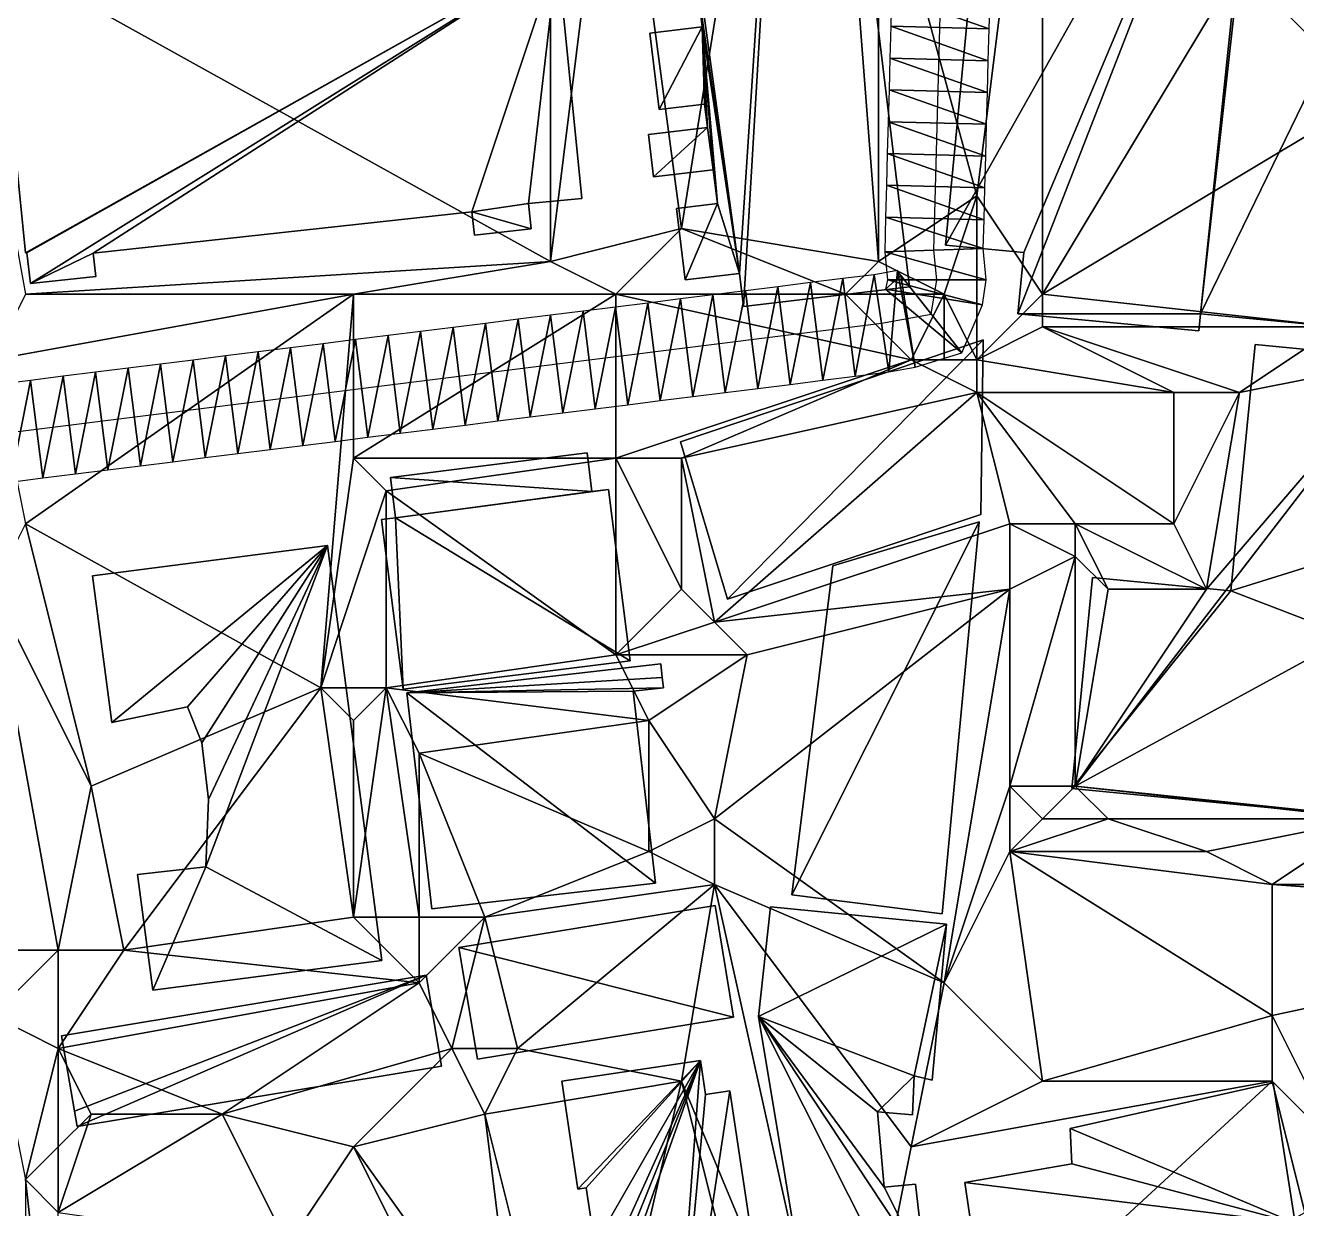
# Model space of a CAD drawing. Header units: metres. Extents: x -1103 to 901, y -902 to 905.
# Drawn here: x -794 to -716.5, y 388.2 to 460.4 of the extents above; entities that cross this region are included whole.
import ezdxf

# ---------------------------------------------------------------- set-up
doc = ezdxf.new("R2010")
doc.units = ezdxf.units.M
for name, color, linetype in [('OSM_BUILDING_FOOTPRINTS', 7, 'CONTINUOUS'), ('OSM_BUILDING_ROOFS', 1, 'CONTINUOUS'), ('OSM_BUILDING_WALLS', 8, 'CONTINUOUS'), ('OSM_ROAD_AXES', 2, 'CONTINUOUS'), ('OSM_ROAD_SURFACE', 9, 'CONTINUOUS'), ('OSM_TERRAIN', 3, 'CONTINUOUS')]:
    doc.layers.add(name, color=color, linetype=linetype)

msp = doc.modelspace()

# ---------------------------------------------------------------- linework, layer by layer
at = {"layer": 'OSM_BUILDING_FOOTPRINTS'}
msp.add_polyline3d([(-753.074, 463.068, 12.078), (-752.743, 460.303, 12.078), (-755.937, 459.927, 12.078), (-755.373, 455.26, 12.078), (-752.599, 455.592, 12.078), (-752.422, 454.165, 12.078), (-756.015, 453.745, 12.078), (-755.705, 451.146, 12.078), (-752.068, 451.578, 12.078), (-751.814, 449.521, 12.078), (-754.312, 449.222, 12.078), (-753.782, 444.865, 12.078), (-750.476, 445.263, 12.078), (-750.233, 443.25, 12.078), (-740.108, 444.456, 12.078), (-746.852, 500.293, 12.078)], dxfattribs=at)
for points in [[(-734.405, 483.439, 12.812), (-718.277, 481.902, 12.812), (-720.012, 463.964, 12.812), (-712.429, 463.245, 12.812), (-714.474, 442.056, 12.812), (-722.367, 442.808, 12.812), (-722.466, 441.758, 12.812), (-733.498, 442.808, 12.812), (-733.144, 446.535, 12.812), (-737.919, 446.988, 12.812), (-734.405, 483.439, 12.812)], [(-795.477, 461.386, 12.479), (-761.564, 464.716, 12.479), (-760.082, 449.841, 12.479), (-763.332, 449.52, 12.479), (-763.166, 447.983, 12.479), (-766.626, 447.607, 12.479), (-766.781, 449.023, 12.479), (-789.861, 446.501, 12.479), (-789.706, 445.085, 12.479), (-793.697, 444.643, 12.479), (-793.907, 446.523, 12.479), (-793.995, 446.512, 12.479), (-795.477, 461.386, 12.479)], [(-680.362, 452.463, 12.098), (-671.077, 451.557, 12.098), (-675.299, 408.526, 12.098), (-730.214, 413.856, 12.098), (-728.943, 426.717, 12.098), (-720.509, 425.899, 12.098), (-719.028, 440.928, 12.098), (-683.435, 437.478, 12.098), (-683.148, 440.376, 12.098), (-682.451, 447.531, 12.098), (-680.86, 447.376, 12.098), (-680.362, 452.463, 12.098)], [(-754.058, 435, 11.348), (-735.62, 441.216, 11.348), (-735.753, 430.566, 11.348), (-751.206, 425.39, 11.348), (-754.058, 435, 11.348)], [(-771.744, 432.81, 11.927), (-771.434, 430.366, 11.927), (-772.285, 430.256, 11.927), (-770.97, 419.904, 11.927), (-757.13, 421.641, 11.927), (-758.457, 432.092, 11.927), (-759.463, 431.959, 11.927), (-759.761, 434.314, 11.927), (-771.744, 432.81, 11.927)], [(-744.783, 427.425, 10.656), (-735.852, 430.112, 10.656), (-738.107, 406.214, 10.656), (-747.27, 407.364, 10.656), (-744.783, 427.425, 10.656)], [(-789.905, 426.827, 12.516), (-775.579, 428.674, 12.516), (-772.263, 403.36, 12.516), (-786.235, 401.557, 12.516), (-787.163, 408.613, 12.516), (-783.007, 409.077, 12.516), (-782.842, 413.18, 12.516), (-783.24, 416.642, 12.516), (-784.113, 418.831, 12.516), (-788.733, 417.88, 12.516), (-789.905, 426.827, 12.516)], [(-770.649, 418.81, 11.247), (-770.749, 419.683, 11.247), (-755.273, 421.453, 11.247), (-755.174, 420.623, 11.247), (-755.108, 419.993, 11.247), (-756.943, 419.783, 11.247), (-755.594, 408.083, 11.247), (-769.234, 406.523, 11.247), (-770.649, 418.81, 11.247)], [(-751.957, 406.722, 11.068), (-750.83, 399.899, 11.068), (-766.437, 397.344, 11.068), (-767.576, 404.156, 11.068), (-751.957, 406.722, 11.068)], [(-748.586, 406.634, 10.721), (-737.852, 405.572, 10.721), (-738.715, 396.073, 10.721), (-739.82, 396.338, 10.721), (-739.93, 393.949, 10.721), (-742.064, 394.137, 10.721), (-741.655, 389.548, 10.721), (-739.731, 389.714, 10.721), (-739.145, 384.571, 10.721), (-737.543, 384.704, 10.721), (-735.575, 372.661, 10.721), (-744.506, 371.101, 10.721), (-749.304, 399.954, 10.721), (-748.586, 406.634, 10.721)], [(-791.795, 398.77, 12.349), (-769.566, 402.464, 12.349), (-768.637, 396.924, 12.349), (-790.844, 393.23, 12.349), (-791.01, 394.17, 12.349), (-791.795, 398.77, 12.349)], [(-759.418, 369.84, 11.17), (-754.842, 370.515, 11.17), (-754.742, 369.829, 11.17), (-747.391, 370.913, 11.17), (-751.062, 395.409, 11.17), (-752.543, 395.188, 11.17), (-752.841, 397.256, 11.17), (-761.297, 396.006, 11.17), (-760.314, 389.426, 11.17), (-759.816, 389.503, 11.17), (-759.297, 386.02, 11.17), (-757.815, 386.241, 11.17), (-757.672, 385.312, 11.17), (-760.601, 384.87, 11.17), (-759.606, 378.212, 11.17), (-760.225, 378.124, 11.17), (-759.86, 375.713, 11.17), (-760.291, 375.657, 11.17), (-759.418, 369.84, 11.17)], [(-694.997, 391.241, 10.85), (-687.502, 379.949, 10.85), (-734.094, 371.876, 10.85), (-736.736, 389.813, 10.85), (-730.203, 390.964, 10.85), (-730.314, 393.12, 10.85), (-717.944, 395.896, 10.85), (-716.596, 387.336, 10.85), (-694.997, 391.241, 10.85)]]:
    msp.add_polyline3d(points, close=True, dxfattribs=at)
at = {"layer": 'OSM_BUILDING_ROOFS'}
for points in [[(-750.476, 445.263, 26.878), (-746.852, 500.293, 26.878), (-757.552, 497.008, 26.878)], [(-750.476, 445.263, 26.878), (-750.233, 443.25, 26.878), (-746.852, 500.293, 26.878)], [(-750.233, 443.25, 26.878), (-740.108, 444.456, 26.878), (-746.852, 500.293, 26.878)], [(-753.074, 463.068, 26.878), (-750.476, 445.263, 26.878), (-757.552, 497.008, 26.878)], [(-718.277, 481.902, 21.212), (-734.405, 483.439, 21.212), (-737.919, 446.988, 21.212)], [(-718.277, 481.902, 21.212), (-737.919, 446.988, 21.212), (-733.144, 446.535, 21.212)], [(-718.277, 481.902, 21.212), (-733.144, 446.535, 21.212), (-733.498, 442.808, 21.212)], [(-722.367, 442.808, 21.212), (-718.277, 481.902, 21.212), (-733.498, 442.808, 21.212)], [(-722.367, 442.808, 21.212), (-720.012, 463.964, 21.212), (-718.277, 481.902, 21.212)], [(-761.564, 464.716, 20.879), (-795.477, 461.386, 20.879), (-793.995, 446.512, 20.879)], [(-761.564, 464.716, 20.879), (-793.995, 446.512, 20.879), (-793.907, 446.523, 20.879)], [(-761.564, 464.716, 20.879), (-793.907, 446.523, 20.879), (-793.697, 444.643, 20.879)], [(-761.564, 464.716, 20.879), (-793.697, 444.643, 20.879), (-789.861, 446.501, 20.879)], [(-761.564, 464.716, 20.879), (-789.861, 446.501, 20.879), (-766.781, 449.023, 20.879)], [(-761.564, 464.716, 20.879), (-766.781, 449.023, 20.879), (-763.332, 449.52, 20.879)], [(-763.332, 449.52, 20.879), (-760.082, 449.841, 20.879), (-761.564, 464.716, 20.879)], [(-722.367, 442.808, 21.212), (-712.429, 463.245, 21.212), (-720.012, 463.964, 21.212)], [(-753.074, 463.068, 26.878), (-752.743, 460.303, 26.878), (-750.476, 445.263, 26.878)], [(-722.367, 442.808, 21.212), (-714.474, 442.056, 21.212), (-712.429, 463.245, 21.212)], [(-752.743, 460.303, 26.878), (-755.937, 459.927, 26.878), (-755.373, 455.26, 26.878)], [(-752.743, 460.303, 26.878), (-755.373, 455.26, 26.878), (-752.599, 455.592, 26.878)], [(-752.743, 460.303, 26.878), (-752.599, 455.592, 26.878), (-752.422, 454.165, 26.878)], [(-752.743, 460.303, 26.878), (-752.422, 454.165, 26.878), (-752.068, 451.578, 26.878)], [(-752.743, 460.303, 26.878), (-752.068, 451.578, 26.878), (-751.814, 449.521, 26.878)], [(-752.743, 460.303, 26.878), (-751.814, 449.521, 26.878), (-750.476, 445.263, 26.878)], [(-752.422, 454.165, 26.878), (-756.015, 453.745, 26.878), (-755.705, 451.146, 26.878)], [(-752.422, 454.165, 26.878), (-755.705, 451.146, 26.878), (-752.068, 451.578, 26.878)], [(-766.781, 449.023, 20.879), (-763.166, 447.983, 20.879), (-763.332, 449.52, 20.879)], [(-751.814, 449.521, 26.878), (-754.312, 449.222, 26.878), (-753.782, 444.865, 26.878)], [(-751.814, 449.521, 26.878), (-753.782, 444.865, 26.878), (-750.476, 445.263, 26.878)], [(-766.781, 449.023, 20.879), (-766.626, 447.607, 20.879), (-763.166, 447.983, 20.879)], [(-793.697, 444.643, 20.879), (-789.706, 445.085, 20.879), (-789.861, 446.501, 20.879)], [(-733.498, 442.808, 21.212), (-722.466, 441.758, 21.212), (-722.367, 442.808, 21.212)], [(-735.62, 441.216, 19.748), (-754.058, 435, 19.748), (-751.206, 425.39, 19.748)], [(-735.62, 441.216, 19.748), (-751.206, 425.39, 19.748), (-735.753, 430.566, 19.748)], [(-683.435, 437.478, 17.298), (-719.028, 440.928, 17.298), (-720.509, 425.899, 17.298)], [(-675.299, 408.526, 17.298), (-683.435, 437.478, 17.298), (-720.509, 425.899, 17.298)], [(-759.463, 431.959, 23.527), (-759.761, 434.314, 23.527), (-771.744, 432.81, 23.527)], [(-759.463, 431.959, 23.527), (-771.744, 432.81, 23.527), (-771.434, 430.366, 23.527)], [(-771.434, 430.366, 23.527), (-757.13, 421.641, 23.527), (-758.457, 432.092, 23.527)], [(-771.434, 430.366, 23.527), (-758.457, 432.092, 23.527), (-759.463, 431.959, 23.527)], [(-771.434, 430.366, 23.527), (-772.285, 430.256, 23.527), (-770.97, 419.904, 23.527)], [(-771.434, 430.366, 23.527), (-770.97, 419.904, 23.527), (-757.13, 421.641, 23.527)], [(-735.852, 430.112, 19.056), (-744.783, 427.425, 19.056), (-747.27, 407.364, 19.056)], [(-735.852, 430.112, 19.056), (-747.27, 407.364, 19.056), (-738.107, 406.214, 19.056)], [(-775.579, 428.674, 24.116), (-789.905, 426.827, 24.116), (-788.733, 417.88, 24.116)], [(-775.579, 428.674, 24.116), (-788.733, 417.88, 24.116), (-784.113, 418.831, 24.116)], [(-775.579, 428.674, 24.116), (-784.113, 418.831, 24.116), (-783.24, 416.642, 24.116)], [(-775.579, 428.674, 24.116), (-783.24, 416.642, 24.116), (-782.842, 413.18, 24.116)], [(-775.579, 428.674, 24.116), (-782.842, 413.18, 24.116), (-783.007, 409.077, 24.116)], [(-783.007, 409.077, 24.116), (-772.263, 403.36, 24.116), (-775.579, 428.674, 24.116)], [(-720.509, 425.899, 17.298), (-728.943, 426.717, 17.298), (-730.214, 413.856, 17.298)], [(-720.509, 425.899, 17.298), (-730.214, 413.856, 17.298), (-675.299, 408.526, 17.298)], [(-770.749, 419.683, 26.047), (-755.174, 420.623, 26.047), (-755.273, 421.453, 26.047)], [(-770.749, 419.683, 26.047), (-755.108, 419.993, 26.047), (-755.174, 420.623, 26.047)], [(-770.749, 419.683, 26.047), (-756.943, 419.783, 26.047), (-755.108, 419.993, 26.047)], [(-770.749, 419.683, 26.047), (-755.594, 408.083, 26.047), (-756.943, 419.783, 26.047)], [(-770.749, 419.683, 26.047), (-770.649, 418.81, 26.047), (-769.234, 406.523, 26.047)], [(-770.749, 419.683, 26.047), (-769.234, 406.523, 26.047), (-755.594, 408.083, 26.047)], [(-783.007, 409.077, 24.116), (-787.163, 408.613, 24.116), (-786.235, 401.557, 24.116)], [(-783.007, 409.077, 24.116), (-786.235, 401.557, 24.116), (-772.263, 403.36, 24.116)], [(-750.83, 399.899, 22.668), (-751.957, 406.722, 22.668), (-767.576, 404.156, 22.668)], [(-737.852, 405.572, 19.121), (-748.586, 406.634, 19.121), (-749.304, 399.954, 19.121)], [(-739.82, 396.338, 19.121), (-737.852, 405.572, 19.121), (-749.304, 399.954, 19.121)], [(-739.82, 396.338, 19.121), (-738.715, 396.073, 19.121), (-737.852, 405.572, 19.121)], [(-750.83, 399.899, 22.668), (-767.576, 404.156, 22.668), (-766.437, 397.344, 22.668)], [(-769.566, 402.464, 22.349), (-791.795, 398.77, 22.349), (-791.01, 394.17, 22.349)], [(-769.566, 402.464, 22.349), (-791.01, 394.17, 22.349), (-790.844, 393.23, 22.349)], [(-769.566, 402.464, 22.349), (-790.844, 393.23, 22.349), (-768.637, 396.924, 22.349)], [(-749.304, 399.954, 19.121), (-744.506, 371.101, 19.121), (-735.575, 372.661, 19.121)], [(-749.304, 399.954, 19.121), (-735.575, 372.661, 19.121), (-739.145, 384.571, 19.121)], [(-749.304, 399.954, 19.121), (-739.145, 384.571, 19.121), (-741.655, 389.548, 19.121)], [(-749.304, 399.954, 19.121), (-741.655, 389.548, 19.121), (-742.064, 394.137, 19.121)], [(-749.304, 399.954, 19.121), (-742.064, 394.137, 19.121), (-739.82, 396.338, 19.121)], [(-752.841, 397.256, 29.17), (-761.297, 396.006, 29.17), (-760.314, 389.426, 29.17)], [(-752.841, 397.256, 29.17), (-760.314, 389.426, 29.17), (-759.816, 389.503, 29.17)], [(-752.841, 397.256, 29.17), (-759.816, 389.503, 29.17), (-759.297, 386.02, 29.17)], [(-759.606, 378.212, 29.17), (-754.842, 370.515, 29.17), (-752.841, 397.256, 29.17)], [(-759.606, 378.212, 29.17), (-752.841, 397.256, 29.17), (-757.672, 385.312, 29.17)], [(-752.841, 397.256, 29.17), (-759.297, 386.02, 29.17), (-757.815, 386.241, 29.17)], [(-752.841, 397.256, 29.17), (-757.815, 386.241, 29.17), (-757.672, 385.312, 29.17)], [(-754.842, 370.515, 29.17), (-752.543, 395.188, 29.17), (-752.841, 397.256, 29.17)], [(-742.064, 394.137, 19.121), (-739.93, 393.949, 19.121), (-739.82, 396.338, 19.121)], [(-754.842, 370.515, 29.17), (-747.391, 370.913, 29.17), (-751.062, 395.409, 29.17)], [(-754.842, 370.515, 29.17), (-751.062, 395.409, 29.17), (-752.543, 395.188, 29.17)], [(-716.596, 387.336, 16.05), (-717.944, 395.896, 16.05), (-730.314, 393.12, 16.05)], [(-716.596, 387.336, 16.05), (-730.314, 393.12, 16.05), (-730.203, 390.964, 16.05)], [(-716.596, 387.336, 16.05), (-730.203, 390.964, 16.05), (-736.736, 389.813, 16.05)], [(-687.502, 379.949, 16.05), (-694.997, 391.241, 16.05), (-716.596, 387.336, 16.05)], [(-716.596, 387.336, 16.05), (-736.736, 389.813, 16.05), (-734.094, 371.876, 16.05)], [(-739.145, 384.571, 19.121), (-739.731, 389.714, 19.121), (-741.655, 389.548, 19.121)]]:
    msp.add_3dface(points, dxfattribs=at)
at = {"layer": 'OSM_BUILDING_WALLS'}
for points in [[(-740.108, 444.456, 12.078), (-746.852, 500.293, 12.078), (-746.852, 500.293, 26.878)], [(-740.108, 444.456, 12.078), (-746.852, 500.293, 26.878), (-740.108, 444.456, 26.878)], [(-734.405, 483.439, 12.812), (-737.919, 446.988, 12.812), (-737.919, 446.988, 21.212)], [(-734.405, 483.439, 12.812), (-737.919, 446.988, 21.212), (-734.405, 483.439, 21.212)], [(-760.082, 449.841, 12.479), (-761.564, 464.716, 12.479), (-761.564, 464.716, 20.879)], [(-760.082, 449.841, 12.479), (-761.564, 464.716, 20.879), (-760.082, 449.841, 20.879)], [(-753.074, 463.068, 12.078), (-752.743, 460.303, 12.078), (-752.743, 460.303, 26.878)], [(-753.074, 463.068, 12.078), (-752.743, 460.303, 26.878), (-753.074, 463.068, 26.878)], [(-795.477, 461.386, 12.479), (-793.995, 446.512, 12.479), (-793.995, 446.512, 20.879)], [(-795.477, 461.386, 12.479), (-793.995, 446.512, 20.879), (-795.477, 461.386, 20.879)], [(-752.743, 460.303, 12.078), (-755.937, 459.927, 12.078), (-755.937, 459.927, 26.878)], [(-752.743, 460.303, 12.078), (-755.937, 459.927, 26.878), (-752.743, 460.303, 26.878)], [(-755.937, 459.927, 12.078), (-755.373, 455.26, 12.078), (-755.373, 455.26, 26.878)], [(-755.937, 459.927, 12.078), (-755.373, 455.26, 26.878), (-755.937, 459.927, 26.878)], [(-755.373, 455.26, 12.078), (-752.599, 455.592, 12.078), (-752.599, 455.592, 26.878)], [(-755.373, 455.26, 12.078), (-752.599, 455.592, 26.878), (-755.373, 455.26, 26.878)], [(-752.599, 455.592, 12.078), (-752.422, 454.165, 12.078), (-752.422, 454.165, 26.878)], [(-752.599, 455.592, 12.078), (-752.422, 454.165, 26.878), (-752.599, 455.592, 26.878)], [(-752.422, 454.165, 12.078), (-756.015, 453.745, 12.078), (-756.015, 453.745, 26.878)], [(-752.422, 454.165, 12.078), (-756.015, 453.745, 26.878), (-752.422, 454.165, 26.878)], [(-756.015, 453.745, 12.078), (-755.705, 451.146, 12.078), (-755.705, 451.146, 26.878)], [(-756.015, 453.745, 12.078), (-755.705, 451.146, 26.878), (-756.015, 453.745, 26.878)], [(-755.705, 451.146, 12.078), (-752.068, 451.578, 12.078), (-752.068, 451.578, 26.878)], [(-755.705, 451.146, 12.078), (-752.068, 451.578, 26.878), (-755.705, 451.146, 26.878)], [(-752.068, 451.578, 12.078), (-751.814, 449.521, 12.078), (-751.814, 449.521, 26.878)], [(-752.068, 451.578, 12.078), (-751.814, 449.521, 26.878), (-752.068, 451.578, 26.878)], [(-763.332, 449.52, 12.479), (-760.082, 449.841, 12.479), (-760.082, 449.841, 20.879)], [(-763.332, 449.52, 12.479), (-760.082, 449.841, 20.879), (-763.332, 449.52, 20.879)], [(-763.166, 447.983, 12.479), (-763.332, 449.52, 12.479), (-763.332, 449.52, 20.879)], [(-763.166, 447.983, 12.479), (-763.332, 449.52, 20.879), (-763.166, 447.983, 20.879)], [(-751.814, 449.521, 12.078), (-754.312, 449.222, 12.078), (-754.312, 449.222, 26.878)], [(-751.814, 449.521, 12.078), (-754.312, 449.222, 26.878), (-751.814, 449.521, 26.878)], [(-789.861, 446.501, 12.479), (-766.781, 449.023, 12.479), (-766.781, 449.023, 20.879)], [(-789.861, 446.501, 12.479), (-766.781, 449.023, 20.879), (-789.861, 446.501, 20.879)], [(-766.781, 449.023, 12.479), (-766.626, 447.607, 12.479), (-766.626, 447.607, 20.879)], [(-766.781, 449.023, 12.479), (-766.626, 447.607, 20.879), (-766.781, 449.023, 20.879)], [(-754.312, 449.222, 12.078), (-753.782, 444.865, 12.078), (-753.782, 444.865, 26.878)], [(-754.312, 449.222, 12.078), (-753.782, 444.865, 26.878), (-754.312, 449.222, 26.878)], [(-766.626, 447.607, 12.479), (-763.166, 447.983, 12.479), (-763.166, 447.983, 20.879)], [(-766.626, 447.607, 12.479), (-763.166, 447.983, 20.879), (-766.626, 447.607, 20.879)], [(-793.995, 446.512, 12.479), (-793.907, 446.523, 12.479), (-793.907, 446.523, 20.879)], [(-793.995, 446.512, 12.479), (-793.907, 446.523, 20.879), (-793.995, 446.512, 20.879)], [(-793.907, 446.523, 12.479), (-793.697, 444.643, 12.479), (-793.697, 444.643, 20.879)], [(-793.907, 446.523, 12.479), (-793.697, 444.643, 20.879), (-793.907, 446.523, 20.879)], [(-789.706, 445.085, 12.479), (-789.861, 446.501, 12.479), (-789.861, 446.501, 20.879)], [(-789.706, 445.085, 12.479), (-789.861, 446.501, 20.879), (-789.706, 445.085, 20.879)], [(-737.919, 446.988, 12.812), (-733.144, 446.535, 12.812), (-733.144, 446.535, 21.212)], [(-737.919, 446.988, 12.812), (-733.144, 446.535, 21.212), (-737.919, 446.988, 21.212)], [(-733.144, 446.535, 12.812), (-733.498, 442.808, 12.812), (-733.498, 442.808, 21.212)], [(-733.144, 446.535, 12.812), (-733.498, 442.808, 21.212), (-733.144, 446.535, 21.212)], [(-793.697, 444.643, 12.479), (-789.706, 445.085, 12.479), (-789.706, 445.085, 20.879)], [(-793.697, 444.643, 12.479), (-789.706, 445.085, 20.879), (-793.697, 444.643, 20.879)], [(-753.782, 444.865, 12.078), (-750.476, 445.263, 12.078), (-750.476, 445.263, 26.878)], [(-753.782, 444.865, 12.078), (-750.476, 445.263, 26.878), (-753.782, 444.865, 26.878)], [(-750.476, 445.263, 12.078), (-750.233, 443.25, 12.078), (-750.233, 443.25, 26.878)], [(-750.476, 445.263, 12.078), (-750.233, 443.25, 26.878), (-750.476, 445.263, 26.878)], [(-750.233, 443.25, 12.078), (-740.108, 444.456, 12.078), (-740.108, 444.456, 26.878)], [(-750.233, 443.25, 12.078), (-740.108, 444.456, 26.878), (-750.233, 443.25, 26.878)], [(-733.498, 442.808, 12.812), (-722.466, 441.758, 12.812), (-722.466, 441.758, 21.212)], [(-733.498, 442.808, 12.812), (-722.466, 441.758, 21.212), (-733.498, 442.808, 21.212)], [(-722.466, 441.758, 12.812), (-722.367, 442.808, 12.812), (-722.367, 442.808, 21.212)], [(-722.466, 441.758, 12.812), (-722.367, 442.808, 21.212), (-722.466, 441.758, 21.212)], [(-722.367, 442.808, 12.812), (-714.474, 442.056, 12.812), (-714.474, 442.056, 21.212)], [(-722.367, 442.808, 12.812), (-714.474, 442.056, 21.212), (-722.367, 442.808, 21.212)], [(-735.62, 441.216, 11.348), (-754.058, 435, 11.348), (-754.058, 435, 19.748)], [(-735.62, 441.216, 11.348), (-754.058, 435, 19.748), (-735.62, 441.216, 19.748)], [(-735.753, 430.566, 11.348), (-735.62, 441.216, 11.348), (-735.62, 441.216, 19.748)], [(-735.753, 430.566, 11.348), (-735.62, 441.216, 19.748), (-735.753, 430.566, 19.748)], [(-719.028, 440.928, 12.098), (-720.509, 425.899, 12.098), (-720.509, 425.899, 17.298)], [(-719.028, 440.928, 12.098), (-720.509, 425.899, 17.298), (-719.028, 440.928, 17.298)], [(-683.435, 437.478, 12.098), (-719.028, 440.928, 12.098), (-719.028, 440.928, 17.298)], [(-683.435, 437.478, 12.098), (-719.028, 440.928, 17.298), (-683.435, 437.478, 17.298)], [(-754.058, 435, 11.348), (-751.206, 425.39, 11.348), (-751.206, 425.39, 19.748)], [(-754.058, 435, 11.348), (-751.206, 425.39, 19.748), (-754.058, 435, 19.748)], [(-759.761, 434.314, 11.927), (-771.744, 432.81, 11.927), (-771.744, 432.81, 23.527)], [(-759.761, 434.314, 11.927), (-771.744, 432.81, 23.527), (-759.761, 434.314, 23.527)], [(-759.463, 431.959, 11.927), (-759.761, 434.314, 11.927), (-759.761, 434.314, 23.527)], [(-759.463, 431.959, 11.927), (-759.761, 434.314, 23.527), (-759.463, 431.959, 23.527)], [(-771.744, 432.81, 11.927), (-771.434, 430.366, 11.927), (-771.434, 430.366, 23.527)], [(-771.744, 432.81, 11.927), (-771.434, 430.366, 23.527), (-771.744, 432.81, 23.527)], [(-758.457, 432.092, 11.927), (-759.463, 431.959, 11.927), (-759.463, 431.959, 23.527)], [(-758.457, 432.092, 11.927), (-759.463, 431.959, 23.527), (-758.457, 432.092, 23.527)], [(-757.13, 421.641, 11.927), (-758.457, 432.092, 11.927), (-758.457, 432.092, 23.527)], [(-757.13, 421.641, 11.927), (-758.457, 432.092, 23.527), (-757.13, 421.641, 23.527)], [(-771.434, 430.366, 11.927), (-772.285, 430.256, 11.927), (-772.285, 430.256, 23.527)], [(-771.434, 430.366, 11.927), (-772.285, 430.256, 23.527), (-771.434, 430.366, 23.527)], [(-772.285, 430.256, 11.927), (-770.97, 419.904, 11.927), (-770.97, 419.904, 23.527)], [(-772.285, 430.256, 11.927), (-770.97, 419.904, 23.527), (-772.285, 430.256, 23.527)], [(-751.206, 425.39, 11.348), (-735.753, 430.566, 11.348), (-735.753, 430.566, 19.748)], [(-751.206, 425.39, 11.348), (-735.753, 430.566, 19.748), (-751.206, 425.39, 19.748)], [(-735.852, 430.112, 10.656), (-744.783, 427.425, 10.656), (-744.783, 427.425, 19.056)], [(-735.852, 430.112, 10.656), (-744.783, 427.425, 19.056), (-735.852, 430.112, 19.056)], [(-738.107, 406.214, 10.656), (-735.852, 430.112, 10.656), (-735.852, 430.112, 19.056)], [(-738.107, 406.214, 10.656), (-735.852, 430.112, 19.056), (-738.107, 406.214, 19.056)], [(-775.579, 428.674, 12.516), (-789.905, 426.827, 12.516), (-789.905, 426.827, 24.116)], [(-775.579, 428.674, 12.516), (-789.905, 426.827, 24.116), (-775.579, 428.674, 24.116)], [(-772.263, 403.36, 12.516), (-775.579, 428.674, 12.516), (-775.579, 428.674, 24.116)], [(-772.263, 403.36, 12.516), (-775.579, 428.674, 24.116), (-772.263, 403.36, 24.116)], [(-744.783, 427.425, 10.656), (-747.27, 407.364, 10.656), (-747.27, 407.364, 19.056)], [(-744.783, 427.425, 10.656), (-747.27, 407.364, 19.056), (-744.783, 427.425, 19.056)], [(-789.905, 426.827, 12.516), (-788.733, 417.88, 12.516), (-788.733, 417.88, 24.116)], [(-789.905, 426.827, 12.516), (-788.733, 417.88, 24.116), (-789.905, 426.827, 24.116)], [(-728.943, 426.717, 12.098), (-730.214, 413.856, 12.098), (-730.214, 413.856, 17.298)], [(-728.943, 426.717, 12.098), (-730.214, 413.856, 17.298), (-728.943, 426.717, 17.298)], [(-720.509, 425.899, 12.098), (-728.943, 426.717, 12.098), (-728.943, 426.717, 17.298)], [(-720.509, 425.899, 12.098), (-728.943, 426.717, 17.298), (-720.509, 425.899, 17.298)], [(-770.97, 419.904, 11.927), (-757.13, 421.641, 11.927), (-757.13, 421.641, 23.527)], [(-770.97, 419.904, 11.927), (-757.13, 421.641, 23.527), (-770.97, 419.904, 23.527)], [(-755.273, 421.453, 11.247), (-770.749, 419.683, 11.247), (-770.749, 419.683, 26.047)], [(-755.273, 421.453, 11.247), (-770.749, 419.683, 26.047), (-755.273, 421.453, 26.047)], [(-755.174, 420.623, 11.247), (-755.273, 421.453, 11.247), (-755.273, 421.453, 26.047)], [(-755.174, 420.623, 11.247), (-755.273, 421.453, 26.047), (-755.174, 420.623, 26.047)], [(-756.943, 419.783, 11.247), (-755.108, 419.993, 11.247), (-755.108, 419.993, 26.047)], [(-756.943, 419.783, 11.247), (-755.108, 419.993, 26.047), (-756.943, 419.783, 26.047)], [(-755.108, 419.993, 11.247), (-755.174, 420.623, 11.247), (-755.174, 420.623, 26.047)], [(-755.108, 419.993, 11.247), (-755.174, 420.623, 26.047), (-755.108, 419.993, 26.047)], [(-770.749, 419.683, 11.247), (-770.649, 418.81, 11.247), (-770.649, 418.81, 26.047)], [(-770.749, 419.683, 11.247), (-770.649, 418.81, 26.047), (-770.749, 419.683, 26.047)], [(-755.594, 408.083, 11.247), (-756.943, 419.783, 11.247), (-756.943, 419.783, 26.047)], [(-755.594, 408.083, 11.247), (-756.943, 419.783, 26.047), (-755.594, 408.083, 26.047)], [(-788.733, 417.88, 12.516), (-784.113, 418.831, 12.516), (-784.113, 418.831, 24.116)], [(-788.733, 417.88, 12.516), (-784.113, 418.831, 24.116), (-788.733, 417.88, 24.116)], [(-784.113, 418.831, 12.516), (-783.24, 416.642, 12.516), (-783.24, 416.642, 24.116)], [(-784.113, 418.831, 12.516), (-783.24, 416.642, 24.116), (-784.113, 418.831, 24.116)], [(-770.649, 418.81, 11.247), (-769.234, 406.523, 11.247), (-769.234, 406.523, 26.047)], [(-770.649, 418.81, 11.247), (-769.234, 406.523, 26.047), (-770.649, 418.81, 26.047)], [(-783.24, 416.642, 12.516), (-782.842, 413.18, 12.516), (-782.842, 413.18, 24.116)], [(-783.24, 416.642, 12.516), (-782.842, 413.18, 24.116), (-783.24, 416.642, 24.116)], [(-730.214, 413.856, 12.098), (-675.299, 408.526, 12.098), (-675.299, 408.526, 17.298)], [(-730.214, 413.856, 12.098), (-675.299, 408.526, 17.298), (-730.214, 413.856, 17.298)], [(-782.842, 413.18, 12.516), (-783.007, 409.077, 12.516), (-783.007, 409.077, 24.116)], [(-782.842, 413.18, 12.516), (-783.007, 409.077, 24.116), (-782.842, 413.18, 24.116)], [(-783.007, 409.077, 12.516), (-787.163, 408.613, 12.516), (-787.163, 408.613, 24.116)], [(-783.007, 409.077, 12.516), (-787.163, 408.613, 24.116), (-783.007, 409.077, 24.116)], [(-787.163, 408.613, 12.516), (-786.235, 401.557, 12.516), (-786.235, 401.557, 24.116)], [(-787.163, 408.613, 12.516), (-786.235, 401.557, 24.116), (-787.163, 408.613, 24.116)], [(-769.234, 406.523, 11.247), (-755.594, 408.083, 11.247), (-755.594, 408.083, 26.047)], [(-769.234, 406.523, 11.247), (-755.594, 408.083, 26.047), (-769.234, 406.523, 26.047)], [(-747.27, 407.364, 10.656), (-738.107, 406.214, 10.656), (-738.107, 406.214, 19.056)], [(-747.27, 407.364, 10.656), (-738.107, 406.214, 19.056), (-747.27, 407.364, 19.056)], [(-751.957, 406.722, 11.068), (-767.576, 404.156, 11.068), (-767.576, 404.156, 22.668)], [(-751.957, 406.722, 11.068), (-767.576, 404.156, 22.668), (-751.957, 406.722, 22.668)], [(-750.83, 399.899, 11.068), (-751.957, 406.722, 11.068), (-751.957, 406.722, 22.668)], [(-750.83, 399.899, 11.068), (-751.957, 406.722, 22.668), (-750.83, 399.899, 22.668)], [(-748.586, 406.634, 10.721), (-749.304, 399.954, 10.721), (-749.304, 399.954, 19.121)], [(-748.586, 406.634, 10.721), (-749.304, 399.954, 19.121), (-748.586, 406.634, 19.121)], [(-737.852, 405.572, 10.721), (-748.586, 406.634, 10.721), (-748.586, 406.634, 19.121)], [(-737.852, 405.572, 10.721), (-748.586, 406.634, 19.121), (-737.852, 405.572, 19.121)], [(-738.715, 396.073, 10.721), (-737.852, 405.572, 10.721), (-737.852, 405.572, 19.121)], [(-738.715, 396.073, 10.721), (-737.852, 405.572, 19.121), (-738.715, 396.073, 19.121)], [(-767.576, 404.156, 11.068), (-766.437, 397.344, 11.068), (-766.437, 397.344, 22.668)], [(-767.576, 404.156, 11.068), (-766.437, 397.344, 22.668), (-767.576, 404.156, 22.668)], [(-786.235, 401.557, 12.516), (-772.263, 403.36, 12.516), (-772.263, 403.36, 24.116)], [(-786.235, 401.557, 12.516), (-772.263, 403.36, 24.116), (-786.235, 401.557, 24.116)], [(-769.566, 402.464, 12.349), (-791.795, 398.77, 12.349), (-791.795, 398.77, 22.349)], [(-769.566, 402.464, 12.349), (-791.795, 398.77, 22.349), (-769.566, 402.464, 22.349)], [(-768.637, 396.924, 12.349), (-769.566, 402.464, 12.349), (-769.566, 402.464, 22.349)], [(-768.637, 396.924, 12.349), (-769.566, 402.464, 22.349), (-768.637, 396.924, 22.349)], [(-766.437, 397.344, 11.068), (-750.83, 399.899, 11.068), (-750.83, 399.899, 22.668)], [(-766.437, 397.344, 11.068), (-750.83, 399.899, 22.668), (-766.437, 397.344, 22.668)], [(-749.304, 399.954, 10.721), (-744.506, 371.101, 10.721), (-744.506, 371.101, 19.121)], [(-749.304, 399.954, 10.721), (-744.506, 371.101, 19.121), (-749.304, 399.954, 19.121)], [(-791.795, 398.77, 12.349), (-791.01, 394.17, 12.349), (-791.01, 394.17, 22.349)], [(-791.795, 398.77, 12.349), (-791.01, 394.17, 22.349), (-791.795, 398.77, 22.349)], [(-790.844, 393.23, 12.349), (-768.637, 396.924, 12.349), (-768.637, 396.924, 22.349)], [(-790.844, 393.23, 12.349), (-768.637, 396.924, 22.349), (-790.844, 393.23, 22.349)], [(-752.841, 397.256, 11.17), (-761.297, 396.006, 11.17), (-761.297, 396.006, 29.17)], [(-752.841, 397.256, 11.17), (-761.297, 396.006, 29.17), (-752.841, 397.256, 29.17)], [(-752.543, 395.188, 11.17), (-752.841, 397.256, 11.17), (-752.841, 397.256, 29.17)], [(-752.543, 395.188, 11.17), (-752.841, 397.256, 29.17), (-752.543, 395.188, 29.17)], [(-761.297, 396.006, 11.17), (-760.314, 389.426, 11.17), (-760.314, 389.426, 29.17)], [(-761.297, 396.006, 11.17), (-760.314, 389.426, 29.17), (-761.297, 396.006, 29.17)], [(-739.93, 393.949, 10.721), (-739.82, 396.338, 10.721), (-739.82, 396.338, 19.121)], [(-739.93, 393.949, 10.721), (-739.82, 396.338, 19.121), (-739.93, 393.949, 19.121)], [(-739.82, 396.338, 10.721), (-738.715, 396.073, 10.721), (-738.715, 396.073, 19.121)], [(-739.82, 396.338, 10.721), (-738.715, 396.073, 19.121), (-739.82, 396.338, 19.121)], [(-751.062, 395.409, 11.17), (-752.543, 395.188, 11.17), (-752.543, 395.188, 29.17)], [(-751.062, 395.409, 11.17), (-752.543, 395.188, 29.17), (-751.062, 395.409, 29.17)], [(-747.391, 370.913, 11.17), (-751.062, 395.409, 11.17), (-751.062, 395.409, 29.17)], [(-747.391, 370.913, 11.17), (-751.062, 395.409, 29.17), (-747.391, 370.913, 29.17)], [(-717.944, 395.896, 10.85), (-730.314, 393.12, 10.85), (-730.314, 393.12, 16.05)], [(-717.944, 395.896, 10.85), (-730.314, 393.12, 16.05), (-717.944, 395.896, 16.05)], [(-716.596, 387.336, 10.85), (-717.944, 395.896, 10.85), (-717.944, 395.896, 16.05)], [(-716.596, 387.336, 10.85), (-717.944, 395.896, 16.05), (-716.596, 387.336, 16.05)], [(-791.01, 394.17, 12.349), (-790.844, 393.23, 12.349), (-790.844, 393.23, 22.349)], [(-791.01, 394.17, 12.349), (-790.844, 393.23, 22.349), (-791.01, 394.17, 22.349)], [(-741.655, 389.548, 10.721), (-742.064, 394.137, 10.721), (-742.064, 394.137, 19.121)], [(-741.655, 389.548, 10.721), (-742.064, 394.137, 19.121), (-741.655, 389.548, 19.121)], [(-742.064, 394.137, 10.721), (-739.93, 393.949, 10.721), (-739.93, 393.949, 19.121)], [(-742.064, 394.137, 10.721), (-739.93, 393.949, 19.121), (-742.064, 394.137, 19.121)], [(-730.314, 393.12, 10.85), (-730.203, 390.964, 10.85), (-730.203, 390.964, 16.05)], [(-730.314, 393.12, 10.85), (-730.203, 390.964, 16.05), (-730.314, 393.12, 16.05)], [(-730.203, 390.964, 10.85), (-736.736, 389.813, 10.85), (-736.736, 389.813, 16.05)], [(-730.203, 390.964, 10.85), (-736.736, 389.813, 16.05), (-730.203, 390.964, 16.05)], [(-694.997, 391.241, 10.85), (-716.596, 387.336, 10.85), (-716.596, 387.336, 16.05)], [(-694.997, 391.241, 10.85), (-716.596, 387.336, 16.05), (-694.997, 391.241, 16.05)], [(-736.736, 389.813, 10.85), (-734.094, 371.876, 10.85), (-734.094, 371.876, 16.05)], [(-736.736, 389.813, 10.85), (-734.094, 371.876, 16.05), (-736.736, 389.813, 16.05)], [(-760.314, 389.426, 11.17), (-759.816, 389.503, 11.17), (-759.816, 389.503, 29.17)], [(-760.314, 389.426, 11.17), (-759.816, 389.503, 29.17), (-760.314, 389.426, 29.17)], [(-759.816, 389.503, 11.17), (-759.297, 386.02, 11.17), (-759.297, 386.02, 29.17)], [(-759.816, 389.503, 11.17), (-759.297, 386.02, 29.17), (-759.816, 389.503, 29.17)], [(-739.731, 389.714, 10.721), (-741.655, 389.548, 10.721), (-741.655, 389.548, 19.121)], [(-739.731, 389.714, 10.721), (-741.655, 389.548, 19.121), (-739.731, 389.714, 19.121)], [(-739.145, 384.571, 10.721), (-739.731, 389.714, 10.721), (-739.731, 389.714, 19.121)], [(-739.145, 384.571, 10.721), (-739.731, 389.714, 19.121), (-739.145, 384.571, 19.121)]]:
    msp.add_3dface(points, dxfattribs=at)
at = {"layer": 'OSM_ROAD_AXES'}
msp.add_polyline3d([(-1016.64, 403.931, 15.429), (-1005.73, 413.597, 15.516), (-992.964, 424.921, 14.833), (-988.465, 427.598, 14.51), (-985.646, 427.598, 14.419), (-983.645, 427.133, 14.358), (-978.826, 422.168, 14.452), (-973.818, 417.789, 14.568), (-970.369, 413.719, 14.787), (-838.862, 430.056, 15.565), (-741.81, 442.222, 14.22), (-738.781, 442.775, 14.296), (-738.439, 444.876, 14.501), (-738.616, 446.679, 14.805), (-737.257, 497.119, 15.958)], dxfattribs=at)
at = {"layer": 'OSM_ROAD_SURFACE'}
for points in [[(-735.251, 460.178, 15.329), (-741.196, 462.279, 15.251), (-741.249, 460.339, 15.222)], [(-735.251, 460.178, 15.329), (-735.199, 462.118, 15.352), (-741.196, 462.279, 15.251)], [(-735.303, 458.238, 15.306), (-741.249, 460.339, 15.222), (-741.301, 458.399, 15.192)], [(-735.303, 458.238, 15.306), (-735.251, 460.178, 15.329), (-741.249, 460.339, 15.222)], [(-735.355, 456.298, 15.283), (-741.301, 458.399, 15.192), (-741.353, 456.459, 15.162)], [(-735.355, 456.298, 15.283), (-735.303, 458.238, 15.306), (-741.301, 458.399, 15.192)], [(-735.408, 454.358, 15.264), (-741.353, 456.459, 15.162), (-741.406, 454.519, 15.132)], [(-735.408, 454.358, 15.264), (-735.355, 456.298, 15.283), (-741.353, 456.459, 15.162)], [(-735.46, 452.418, 15.257), (-741.406, 454.519, 15.132), (-741.458, 452.579, 15.103)], [(-735.46, 452.418, 15.257), (-735.408, 454.358, 15.264), (-741.406, 454.519, 15.132)], [(-735.512, 450.478, 15.25), (-741.458, 452.579, 15.103), (-741.51, 450.639, 15.073)], [(-735.512, 450.478, 15.25), (-735.46, 452.418, 15.257), (-741.458, 452.579, 15.103)], [(-735.565, 448.538, 15.166), (-741.51, 450.639, 15.073), (-741.562, 448.699, 15.043)], [(-735.565, 448.538, 15.166), (-735.512, 450.478, 15.25), (-741.51, 450.639, 15.073)], [(-735.617, 446.778, 14.984), (-741.562, 448.699, 15.043), (-741.614, 446.579, 15.011)], [(-735.617, 446.778, 14.984), (-735.565, 448.538, 15.166), (-741.562, 448.699, 15.043)], [(-735.439, 444.882, 14.844), (-735.617, 446.778, 14.984), (-741.614, 446.579, 15.011)], [(-735.439, 444.882, 14.844), (-741.614, 446.579, 15.011), (-741.439, 444.87, 14.606)], [(-745.398, 438.749, 14.171), (-744.164, 444.95, 14.533), (-746.145, 444.702, 14.355)], [(-745.398, 438.749, 14.171), (-743.418, 438.997, 14.211), (-744.164, 444.95, 14.533)], [(-743.418, 438.997, 14.211), (-742.256, 445.189, 14.7), (-744.164, 444.95, 14.533)], [(-743.418, 438.997, 14.211), (-741.365, 439.255, 14.172), (-742.256, 445.189, 14.7)], [(-741.365, 439.255, 14.172), (-740.835, 445.45, 14.819), (-742.256, 445.189, 14.7)], [(-736.926, 440.418, 14.353), (-741.571, 444.308, 14.404), (-740.637, 445.132, 14.717)], [(-735.649, 443.343, 14.645), (-741.439, 444.87, 14.606), (-741.571, 444.308, 14.404)], [(-735.649, 443.343, 14.645), (-735.439, 444.882, 14.844), (-741.439, 444.87, 14.606)], [(-741.365, 439.255, 14.172), (-739.757, 439.547, 14.172), (-740.835, 445.45, 14.819)], [(-739.757, 439.547, 14.172), (-740.637, 445.132, 14.717), (-740.835, 445.45, 14.819)], [(-739.757, 439.547, 14.172), (-736.926, 440.418, 14.353), (-740.637, 445.132, 14.717)], [(-751.34, 438.004, 14.05), (-750.106, 444.205, 14.182), (-752.087, 443.957, 14.104)], [(-751.34, 438.004, 14.05), (-749.36, 438.252, 14.09), (-750.106, 444.205, 14.182)], [(-749.36, 438.252, 14.09), (-748.125, 444.454, 14.269), (-750.106, 444.205, 14.182)], [(-749.36, 438.252, 14.09), (-747.379, 438.5, 14.13), (-748.125, 444.454, 14.269)], [(-747.379, 438.5, 14.13), (-746.145, 444.702, 14.355), (-748.125, 444.454, 14.269)], [(-747.379, 438.5, 14.13), (-745.398, 438.749, 14.171), (-746.145, 444.702, 14.355)], [(-736.926, 440.418, 14.353), (-735.649, 443.343, 14.645), (-741.571, 444.308, 14.404)], [(-757.282, 437.259, 13.928), (-756.048, 443.46, 14.035), (-758.029, 443.212, 13.997)], [(-757.282, 437.259, 13.928), (-755.302, 437.507, 13.969), (-756.048, 443.46, 14.035)], [(-755.302, 437.507, 13.969), (-754.067, 443.709, 14.07), (-756.048, 443.46, 14.035)], [(-755.302, 437.507, 13.969), (-753.321, 437.755, 14.009), (-754.067, 443.709, 14.07)], [(-753.321, 437.755, 14.009), (-752.087, 443.957, 14.104), (-754.067, 443.709, 14.07)], [(-753.321, 437.755, 14.009), (-751.34, 438.004, 14.05), (-752.087, 443.957, 14.104)], [(-765.205, 436.266, 14.298), (-763.971, 442.467, 14.322), (-765.951, 442.219, 14.432)], [(-765.205, 436.266, 14.298), (-763.224, 436.514, 14.192), (-763.971, 442.467, 14.322)], [(-763.224, 436.514, 14.192), (-761.99, 442.716, 14.213), (-763.971, 442.467, 14.322)], [(-763.224, 436.514, 14.192), (-761.244, 436.762, 14.087), (-761.99, 442.716, 14.213)], [(-761.244, 436.762, 14.087), (-760.009, 442.964, 14.103), (-761.99, 442.716, 14.213)], [(-761.244, 436.762, 14.087), (-759.263, 437.01, 13.981), (-760.009, 442.964, 14.103)], [(-759.263, 437.01, 13.981), (-758.029, 443.212, 13.997), (-760.009, 442.964, 14.103)], [(-759.263, 437.01, 13.981), (-757.282, 437.259, 13.928), (-758.029, 443.212, 13.997)], [(-771.147, 435.521, 14.615), (-769.913, 441.722, 14.651), (-771.893, 441.474, 14.76)], [(-771.147, 435.521, 14.615), (-769.166, 435.769, 14.509), (-769.913, 441.722, 14.651)], [(-769.166, 435.769, 14.509), (-767.932, 441.971, 14.541), (-769.913, 441.722, 14.651)], [(-769.166, 435.769, 14.509), (-767.186, 436.017, 14.403), (-767.932, 441.971, 14.541)], [(-767.186, 436.017, 14.403), (-765.951, 442.219, 14.432), (-767.932, 441.971, 14.541)], [(-767.186, 436.017, 14.403), (-765.205, 436.266, 14.298), (-765.951, 442.219, 14.432)], [(-777.089, 434.776, 14.948), (-775.855, 440.978, 14.938), (-777.835, 440.729, 14.952)], [(-777.089, 434.776, 14.948), (-775.108, 435.024, 14.934), (-775.855, 440.978, 14.938)], [(-775.108, 435.024, 14.934), (-773.874, 441.226, 14.869), (-775.855, 440.978, 14.938)], [(-775.108, 435.024, 14.934), (-773.128, 435.272, 14.723), (-773.874, 441.226, 14.869)], [(-773.128, 435.272, 14.723), (-771.893, 441.474, 14.76), (-773.874, 441.226, 14.869)], [(-773.128, 435.272, 14.723), (-771.147, 435.521, 14.615), (-771.893, 441.474, 14.76)], [(-783.031, 434.031, 14.989), (-781.797, 440.233, 14.982), (-783.777, 439.984, 14.998)], [(-783.031, 434.031, 14.989), (-781.05, 434.279, 14.976), (-781.797, 440.233, 14.982)], [(-781.05, 434.279, 14.976), (-779.816, 440.481, 14.967), (-781.797, 440.233, 14.982)], [(-781.05, 434.279, 14.976), (-779.07, 434.528, 14.962), (-779.816, 440.481, 14.967)], [(-779.07, 434.528, 14.962), (-777.835, 440.729, 14.952), (-779.816, 440.481, 14.967)], [(-779.07, 434.528, 14.962), (-777.089, 434.776, 14.948), (-777.835, 440.729, 14.952)], [(-788.973, 433.286, 15.031), (-787.739, 439.488, 15.028), (-789.719, 439.24, 15.044)], [(-788.973, 433.286, 15.031), (-786.992, 433.534, 15.017), (-787.739, 439.488, 15.028)], [(-786.992, 433.534, 15.017), (-785.758, 439.736, 15.013), (-787.739, 439.488, 15.028)], [(-786.992, 433.534, 15.017), (-785.012, 433.783, 15.003), (-785.758, 439.736, 15.013)], [(-785.012, 433.783, 15.003), (-783.777, 439.984, 14.998), (-785.758, 439.736, 15.013)], [(-785.012, 433.783, 15.003), (-783.031, 434.031, 14.989), (-783.777, 439.984, 14.998)], [(-794.915, 432.541, 15.087), (-793.68, 438.743, 15.075), (-795.661, 438.495, 15.09)], [(-794.915, 432.541, 15.087), (-792.934, 432.79, 15.061), (-793.68, 438.743, 15.075)], [(-792.934, 432.79, 15.061), (-791.7, 438.991, 15.059), (-793.68, 438.743, 15.075)], [(-792.934, 432.79, 15.061), (-790.954, 433.038, 15.046), (-791.7, 438.991, 15.059)], [(-790.954, 433.038, 15.046), (-789.719, 439.24, 15.044), (-791.7, 438.991, 15.059)], [(-790.954, 433.038, 15.046), (-788.973, 433.286, 15.031), (-789.719, 439.24, 15.044)]]:
    msp.add_3dface(points, dxfattribs=at)
at = {"layer": 'OSM_TERRAIN'}
for points in [[(-754, 448, 14.891), (-746, 498, 14.989), (-758, 478, 14.891)], [(-742, 446, 14.943), (-746, 498, 14.989), (-754, 448, 14.891)], [(-742, 446, 14.943), (-742, 472, 15.324), (-746, 498, 14.989)], [(-736, 450, 15.151), (-732, 482, 15.576), (-742, 472, 15.324)], [(-732, 444, 15.544), (-732, 482, 15.576), (-736, 450, 15.151)], [(-732, 482, 15.576), (-732, 444, 15.544), (-720, 464, 15.545)], [(-762, 468, 14.336), (-762, 446, 14.365), (-758, 478, 14.891)], [(-762, 446, 14.365), (-754, 448, 14.891), (-758, 478, 14.891)], [(-742, 446, 14.943), (-736, 450, 15.151), (-742, 472, 15.324)], [(-798, 466, 14.393), (-762, 446, 14.365), (-762, 468, 14.336)], [(-794, 444, 14.649), (-762, 446, 14.365), (-798, 466, 14.393)], [(-712, 456, 15.601), (-720, 464, 15.545), (-732, 444, 15.544)], [(-720, 464, 15.545), (-712, 456, 15.601), (-712, 464, 15.774)], [(-732, 444, 15.544), (-714, 442, 15.426), (-712, 456, 15.601)], [(-738, 444, 14.328), (-736, 450, 15.151), (-742, 446, 14.943)], [(-736, 440, 14.188), (-736, 450, 15.151), (-738, 444, 14.328)], [(-736, 440, 14.188), (-732, 444, 15.544), (-736, 450, 15.151)], [(-758, 444, 13.956), (-754, 448, 14.891), (-762, 446, 14.365)], [(-758, 444, 13.956), (-744, 444, 14.189), (-754, 448, 14.891)], [(-744, 444, 14.189), (-742, 446, 14.943), (-754, 448, 14.891)], [(-774, 444, 14.875), (-762, 446, 14.365), (-794, 444, 14.649)], [(-774, 444, 14.875), (-758, 444, 13.956), (-762, 446, 14.365)], [(-744, 444, 14.189), (-738, 444, 14.328), (-742, 446, 14.943)], [(-794, 430, 15.016), (-774, 444, 14.875), (-796, 440, 15.044)], [(-796, 440, 15.044), (-774, 444, 14.875), (-794, 444, 14.649)], [(-794, 430, 15.016), (-776, 420, 14.893), (-774, 444, 14.875)], [(-776, 420, 14.893), (-774, 434, 14.701), (-774, 444, 14.875)], [(-774, 434, 14.701), (-758, 444, 13.956), (-774, 444, 14.875)], [(-774, 434, 14.701), (-758, 434, 13.821), (-758, 444, 13.956)], [(-758, 434, 13.821), (-740, 440, 14.239), (-758, 444, 13.956)], [(-740, 440, 14.239), (-744, 444, 14.189), (-758, 444, 13.956)], [(-740, 440, 14.239), (-738, 444, 14.328), (-744, 444, 14.189)], [(-740, 440, 14.239), (-738, 440, 14.469), (-738, 444, 14.328)], [(-738, 440, 14.469), (-736, 440, 14.188), (-738, 444, 14.328)], [(-736, 440, 14.188), (-732, 442, 15.29), (-732, 444, 15.544)], [(-732, 442, 15.29), (-714, 442, 15.426), (-732, 444, 15.544)], [(-736, 440, 14.188), (-724, 438, 14.074), (-732, 442, 15.29)], [(-724, 438, 14.074), (-720, 438, 14.428), (-732, 442, 15.29)], [(-720, 438, 14.428), (-714, 442, 15.426), (-732, 442, 15.29)], [(-720, 438, 14.428), (-710, 440, 14.485), (-714, 442, 15.426)], [(-754, 434, 13.431), (-740, 440, 14.239), (-758, 434, 13.821)], [(-754, 434, 13.431), (-736, 438, 13.598), (-740, 440, 14.239)], [(-740, 440, 14.239), (-736, 438, 13.598), (-736, 440, 14.188)], [(-740, 440, 14.239), (-736, 440, 14.188), (-738, 440, 14.469)], [(-736, 438, 13.598), (-724, 438, 14.074), (-736, 440, 14.188)], [(-730, 414, 14.485), (-710, 440, 14.485), (-722, 426, 14.485)], [(-730, 414, 14.485), (-686, 438, 14.522), (-710, 440, 14.485)], [(-722, 426, 14.485), (-710, 440, 14.485), (-720, 438, 14.428)], [(-754, 434, 13.431), (-752, 424, 13.245), (-736, 438, 13.598)], [(-734, 430, 13.204), (-736, 438, 13.598), (-752, 424, 13.245)], [(-734, 430, 13.204), (-730, 430, 13.413), (-736, 438, 13.598)], [(-730, 430, 13.413), (-724, 430, 13.372), (-736, 438, 13.598)], [(-736, 438, 13.598), (-724, 430, 13.372), (-724, 438, 14.074)], [(-730, 414, 14.485), (-692, 410, 14.449), (-686, 438, 14.522)], [(-722, 426, 14.485), (-720, 438, 14.428), (-724, 430, 13.372)], [(-724, 430, 13.372), (-720, 438, 14.428), (-724, 438, 14.074)], [(-776, 420, 14.893), (-772, 432, 14.095), (-774, 434, 14.701)], [(-772, 432, 14.095), (-758, 434, 13.821), (-774, 434, 14.701)], [(-772, 432, 14.095), (-758, 422, 14.042), (-758, 434, 13.821)], [(-758, 422, 14.042), (-754, 426, 13.247), (-758, 434, 13.821)], [(-758, 434, 13.821), (-754, 426, 13.247), (-754, 434, 13.431)], [(-754, 426, 13.247), (-752, 424, 13.245), (-754, 434, 13.431)], [(-772, 420, 13.98), (-772, 432, 14.095), (-776, 420, 14.893)], [(-772, 420, 13.98), (-758, 422, 14.042), (-772, 432, 14.095)], [(-790, 414, 15.319), (-794, 430, 15.016), (-796, 426, 15.73)], [(-790, 414, 15.319), (-776, 420, 14.893), (-794, 430, 15.016)], [(-734, 426, 12.845), (-734, 430, 13.204), (-752, 424, 13.245)], [(-734, 426, 12.845), (-730, 428, 13.912), (-734, 430, 13.204)], [(-730, 428, 13.912), (-730, 430, 13.413), (-734, 430, 13.204)], [(-722, 426, 14.485), (-730, 430, 13.413), (-728, 426, 14.485)], [(-722, 426, 14.485), (-724, 430, 13.372), (-730, 430, 13.413)], [(-730, 428, 13.912), (-728, 426, 14.485), (-730, 430, 13.413)], [(-734, 414, 12.481), (-730, 414, 14.485), (-730, 428, 13.912)], [(-734, 426, 12.845), (-734, 414, 12.481), (-730, 428, 13.912)], [(-730, 414, 14.485), (-728, 426, 14.485), (-730, 428, 13.912)], [(-792, 404, 15.753), (-796, 426, 15.73), (-802, 404, 15.917)], [(-792, 404, 15.753), (-790, 414, 15.319), (-796, 426, 15.73)], [(-758, 422, 14.042), (-752, 424, 13.245), (-754, 426, 13.247)], [(-738, 402, 12.894), (-734, 426, 12.845), (-752, 412, 12.795)], [(-752, 412, 12.795), (-734, 426, 12.845), (-750, 422, 12.961)], [(-750, 422, 12.961), (-734, 426, 12.845), (-752, 424, 13.245)], [(-738, 402, 12.894), (-734, 414, 12.481), (-734, 426, 12.845)], [(-728, 426, 14.485), (-730, 414, 14.485), (-722, 426, 14.485)], [(-758, 422, 14.042), (-750, 422, 12.961), (-752, 424, 13.245)], [(-756, 418, 13.397), (-758, 422, 14.042), (-772, 420, 13.98)], [(-756, 418, 13.397), (-750, 422, 12.961), (-758, 422, 14.042)], [(-756, 418, 13.397), (-752, 412, 12.795), (-750, 422, 12.961)], [(-788, 404, 15.024), (-776, 420, 14.893), (-790, 414, 15.319)], [(-788, 404, 15.024), (-774, 406, 14.893), (-776, 420, 14.893)], [(-774, 406, 14.893), (-774, 418, 14.598), (-776, 420, 14.893)], [(-774, 418, 14.598), (-772, 420, 13.98), (-776, 420, 14.893)], [(-774, 406, 14.893), (-770, 406, 13.604), (-772, 420, 13.98)], [(-774, 406, 14.893), (-772, 420, 13.98), (-774, 418, 14.598)], [(-770, 406, 13.604), (-770, 416, 13.451), (-772, 420, 13.98)], [(-770, 416, 13.451), (-756, 418, 13.397), (-772, 420, 13.98)], [(-756, 410, 13.44), (-756, 418, 13.397), (-770, 416, 13.451)], [(-756, 410, 13.44), (-752, 412, 12.795), (-756, 418, 13.397)], [(-770, 406, 13.604), (-766, 406, 13.239), (-770, 416, 13.451)], [(-770, 416, 13.451), (-766, 406, 13.239), (-756, 410, 13.44)], [(-792, 404, 15.753), (-788, 404, 15.024), (-790, 414, 15.319)], [(-738, 402, 12.894), (-734, 410, 12.183), (-734, 414, 12.481)], [(-734, 410, 12.183), (-732, 412, 13.026), (-734, 414, 12.481)], [(-732, 412, 13.026), (-730, 414, 14.485), (-734, 414, 12.481)], [(-732, 412, 13.026), (-728, 412, 13.56), (-730, 414, 14.485)], [(-728, 412, 13.56), (-712, 412, 14.444), (-730, 414, 14.485)], [(-712, 412, 14.444), (-692, 410, 14.449), (-730, 414, 14.485)], [(-752, 408, 13.019), (-752, 412, 12.795), (-756, 410, 13.44)], [(-752, 408, 13.019), (-738, 402, 12.894), (-752, 412, 12.795)], [(-734, 410, 12.183), (-728, 412, 13.56), (-732, 412, 13.026)], [(-734, 410, 12.183), (-722, 410, 12.702), (-728, 412, 13.56)], [(-722, 410, 12.702), (-712, 412, 14.444), (-728, 412, 13.56)], [(-718, 408, 12.117), (-712, 412, 14.444), (-722, 410, 12.702)], [(-718, 408, 12.117), (-702, 408, 13.292), (-712, 412, 14.444)], [(-752, 408, 13.019), (-756, 410, 13.44), (-766, 406, 13.239)], [(-732, 396, 12.518), (-734, 410, 12.183), (-738, 402, 12.894)], [(-732, 396, 12.518), (-718, 400, 12.063), (-734, 410, 12.183)], [(-718, 400, 12.063), (-718, 408, 12.117), (-734, 410, 12.183)], [(-718, 408, 12.117), (-722, 410, 12.702), (-734, 410, 12.183)], [(-764, 398, 13.1), (-752, 408, 13.019), (-766, 406, 13.239)], [(-764, 398, 13.1), (-754, 396, 13.361), (-752, 408, 13.019)], [(-754, 396, 13.361), (-744, 372, 12.92), (-752, 408, 13.019)], [(-744, 372, 12.92), (-740, 392, 12.886), (-752, 408, 13.019)], [(-752, 408, 13.019), (-740, 392, 12.886), (-738, 402, 12.894)], [(-718, 400, 12.063), (-690, 406, 13.573), (-718, 408, 12.117)], [(-690, 406, 13.573), (-702, 408, 13.292), (-718, 408, 12.117)], [(-770, 402, 14.588), (-774, 406, 14.893), (-788, 404, 15.024)], [(-770, 402, 14.588), (-770, 406, 13.604), (-774, 406, 14.893)], [(-768, 398, 14.322), (-766, 406, 13.239), (-770, 402, 14.588)], [(-770, 402, 14.588), (-766, 406, 13.239), (-770, 406, 13.604)], [(-768, 398, 14.322), (-764, 398, 13.1), (-766, 406, 13.239)], [(-714, 392, 12.386), (-690, 406, 13.573), (-718, 400, 12.063)], [(-796, 400, 16.014), (-792, 404, 15.753), (-802, 404, 15.917)], [(-796, 400, 16.014), (-792, 398, 14.678), (-792, 404, 15.753)], [(-792, 398, 14.678), (-788, 404, 15.024), (-792, 404, 15.753)], [(-792, 398, 14.678), (-770, 402, 14.588), (-788, 404, 15.024)], [(-782, 394, 14.595), (-770, 402, 14.588), (-792, 398, 14.678)], [(-782, 394, 14.595), (-768, 398, 14.322), (-770, 402, 14.588)], [(-740, 392, 12.886), (-732, 396, 12.518), (-738, 402, 12.894)], [(-794, 390, 15.847), (-792, 398, 14.678), (-796, 400, 16.014)], [(-718, 396, 12.927), (-718, 400, 12.063), (-732, 396, 12.518)], [(-718, 396, 12.927), (-714, 392, 12.386), (-718, 400, 12.063)], [(-794, 390, 15.847), (-792, 392, 15.047), (-792, 398, 14.678)], [(-792, 392, 15.047), (-790, 394, 14.588), (-792, 398, 14.678)], [(-790, 394, 14.588), (-782, 394, 14.595), (-792, 398, 14.678)], [(-774, 392, 13.903), (-768, 398, 14.322), (-782, 394, 14.595)], [(-774, 392, 13.903), (-766, 394, 13.432), (-768, 398, 14.322)], [(-766, 394, 13.432), (-764, 398, 13.1), (-768, 398, 14.322)], [(-766, 394, 13.432), (-754, 396, 13.361), (-764, 398, 13.1)], [(-760, 370, 13.522), (-754, 396, 13.361), (-766, 394, 13.432)], [(-748, 372, 13.326), (-754, 396, 13.361), (-760, 370, 13.522)], [(-748, 372, 13.326), (-744, 372, 12.92), (-754, 396, 13.361)], [(-716, 388, 12.85), (-718, 396, 12.927), (-744, 372, 12.92)], [(-744, 372, 12.92), (-718, 396, 12.927), (-740, 392, 12.886)], [(-740, 392, 12.886), (-718, 396, 12.927), (-732, 396, 12.518)], [(-716, 388, 12.85), (-714, 392, 12.386), (-718, 396, 12.927)], [(-778, 386, 14.365), (-782, 394, 14.595), (-792, 388, 15.636)], [(-792, 392, 15.047), (-792, 388, 15.636), (-790, 394, 14.588)], [(-792, 388, 15.636), (-782, 394, 14.595), (-790, 394, 14.588)], [(-778, 386, 14.365), (-774, 392, 13.903), (-782, 394, 14.595)], [(-764, 378, 13.921), (-766, 394, 13.432), (-774, 392, 13.903)], [(-760, 370, 13.522), (-766, 394, 13.432), (-764, 378, 13.921)], [(-794, 390, 15.847), (-792, 388, 15.636), (-792, 392, 15.047)], [(-778, 386, 14.365), (-770, 384, 14.329), (-774, 392, 13.903)], [(-770, 384, 14.329), (-764, 378, 13.921), (-774, 392, 13.903)], [(-794, 364, 15.697), (-792, 372, 15.124), (-794, 390, 15.847)], [(-794, 390, 15.847), (-792, 372, 15.124), (-792, 388, 15.636)]]:
    msp.add_3dface(points, dxfattribs=at)

doc.saveas('drawing.dxf')
